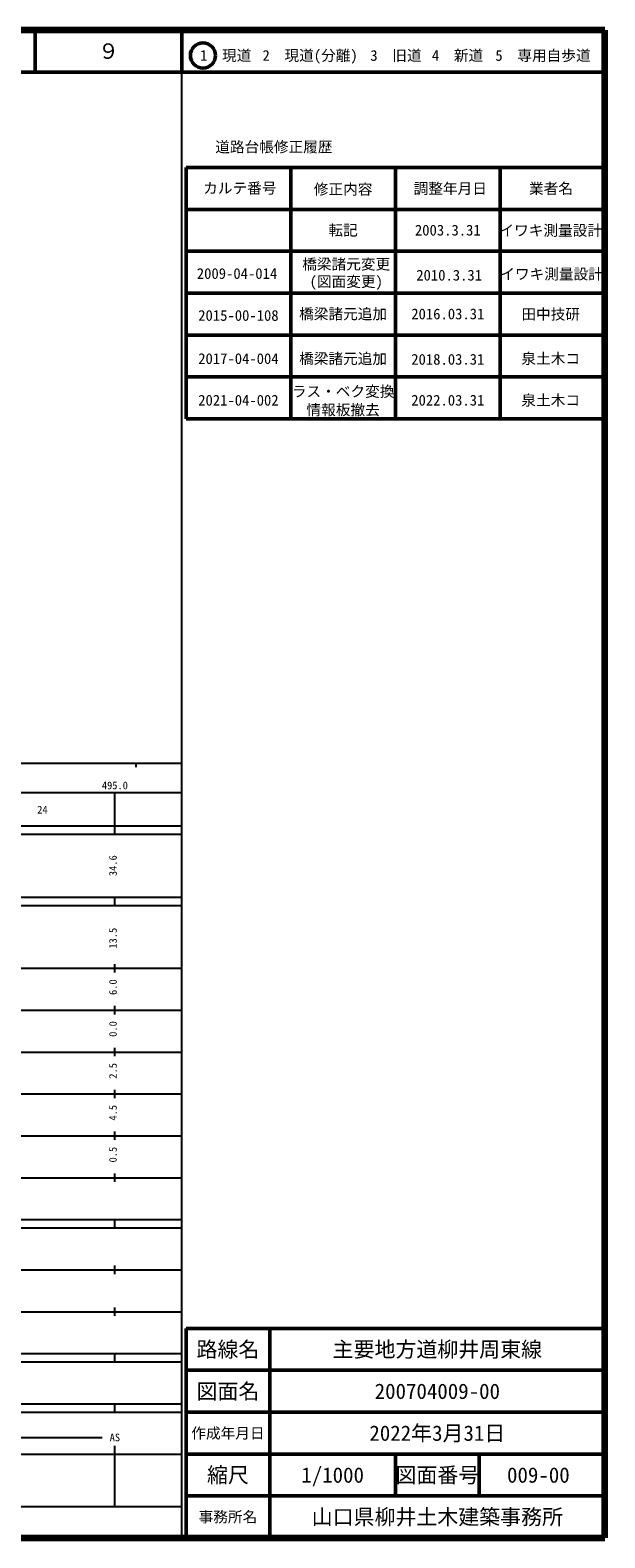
# Model space of a CAD drawing. Units: millimetres on the paper, enlarged 1000 times. Extents: x 40000 to 680000, y 20000 to 380000.
# Drawn here: x 542768 to 680000, y 20000 to 380000 of the extents above; entities that cross this region are included whole.
import ezdxf
from ezdxf.enums import TextEntityAlignment as Align

# ---------------------------------------------------------------- set-up
doc = ezdxf.new("R2010")
doc.units = ezdxf.units.MM
doc.header["$LTSCALE"] = 1000
for name, color, linetype, lineweight in [('M-TTL', 2, 'Continuous', 140), ('M-TTL-BAND', 7, 'Continuous', 25), ('M-TTL-FRAM', 2, 'Continuous', 50), ('M-TTL-LINE', 7, 'Continuous', 50)]:
    doc.layers.add(name, color=color, linetype=linetype, lineweight=lineweight)
doc.layers.add('M-TTL-TXT', color=7, linetype='Continuous')
doc.styles.add('ＭＳ ゴシック', font='')
doc.styles.get('ＭＳ ゴシック').set_extended_font_data('MS Gothic')

msp = doc.modelspace()

# ---------------------------------------------------------------- linework, layer by layer
at = {"layer": 'M-TTL'}
for p, q in [((680000, 380000), (40000, 380000)), ((680000, 20000), (680000, 380000)), ((40000, 20000), (680000, 20000))]:
    msp.add_line(p, q, dxfattribs=at)
at = {"layer": 'M-TTL-BAND'}
for p, q in [((579000, 20000), (579000, 370000)), ((40000, 205000), (579000, 205000)), ((568000, 205000), (568000, 204000)), ((68000, 198000), (579000, 198000)), ((563000, 188000), (563000, 198000)), ((563000, 188000), (563000, 198000)), ((40000, 190000), (579000, 190000)), ((40000, 188000), (579000, 188000)), ((40000, 173000), (579000, 173000)), ((563000, 171000), (563000, 173000)), ((563000, 171000), (563000, 173000)), ((40000, 171000), (579000, 171000)), ((40000, 156000), (579000, 156000)), ((563000, 155000), (563000, 157000)), ((563000, 155000), (563000, 157000)), ((46000, 146000), (579000, 146000)), ((563000, 145000), (563000, 147000)), ((563000, 145000), (563000, 147000)), ((563000, 135000), (563000, 137000)), ((563000, 135000), (563000, 137000)), ((52000, 136000), (579000, 136000)), ((46000, 126000), (579000, 126000)), ((563000, 125000), (563000, 127000)), ((563000, 125000), (563000, 127000)), ((52000, 116000), (579000, 116000)), ((563000, 115000), (563000, 117000)), ((563000, 115000), (563000, 117000)), ((46000, 106000), (579000, 106000)), ((563000, 105000), (563000, 107000)), ((563000, 105000), (563000, 107000)), ((40000, 96000), (579000, 96000)), ((40000, 94000), (579000, 94000)), ((563000, 94000), (563000, 96000)), ((563000, 94000), (563000, 96000)), ((49000, 84000), (579000, 84000)), ((563000, 83000), (563000, 85000)), ((563000, 83000), (563000, 85000)), ((40000, 74000), (579000, 74000)), ((563000, 73000), (563000, 75000)), ((563000, 73000), (563000, 75000)), ((40000, 64000), (579000, 64000)), ((40000, 62000), (579000, 62000)), ((563000, 62000), (563000, 64000)), ((563000, 62000), (563000, 64000)), ((40000, 52000), (579000, 52000)), ((563000, 50000), (563000, 52000)), ((563000, 50000), (563000, 52000)), ((40000, 50000), (579000, 50000)), ((71000, 44000), (560000, 44000)), ((71000, 44000), (560000, 44000)), ((71000, 44000), (560000, 44000)), ((71000, 44000), (560000, 44000)), ((71000, 44000), (560000, 44000)), ((71000, 44000), (560000, 44000)), ((71000, 44000), (560000, 44000)), ((40000, 40000), (579000, 40000)), ((563000, 27500), (563000, 42000)), ((563000, 27500), (563000, 42000)), ((68000, 27500), (579000, 27500))]:
    msp.add_line(p, q, dxfattribs=at)
at = {"layer": 'M-TTL-FRAM'}
for p, q in [((580000, 347197), (580000, 287197)), ((580000, 347197), (680000, 347197)), ((580000, 287197), (680000, 287197)), ((680000, 70000), (580000, 70000)), ((580000, 70000), (580000, 20000))]:
    msp.add_line(p, q, dxfattribs=at)
at = {"layer": 'M-TTL-LINE'}
for p, q in [((543997, 380000), (543997, 370000)), ((579000, 380000), (579000, 370000)), ((40000, 370000), (680000, 370000)), ((605000, 347197), (605000, 287197)), ((630000, 347197), (630000, 287197)), ((655000, 347197), (655000, 287197)), ((580000, 337197), (680000, 337197)), ((580000, 327197), (680000, 327197)), ((580000, 317197), (680000, 317197)), ((580000, 307197), (680000, 307197)), ((580000, 297197), (680000, 297197)), ((600000, 70000), (600000, 20000)), ((680000, 60000), (580000, 60000)), ((680000, 50000), (580000, 50000)), ((680000, 40000), (580000, 40000)), ((630000, 40000), (630000, 30000)), ((650000, 40000), (650000, 30000)), ((680000, 30000), (580000, 30000))]:
    msp.add_line(p, q, dxfattribs=at)
msp.add_circle((584031, 373958), 3000, dxfattribs=at)

# ---------------------------------------------------------------- texts
at = {"layer": 'M-TTL-BAND', "style": 'ＭＳ ゴシック'}
for s, p in [('495.0', (563000, 198195)), ('495.0', (563000, 198195)), ('24', (545700, 192405)), ('AS', (563000, 42500)), ('AS', (563000, 42500)), ('AS', (563000, 42500)), ('AS', (563000, 42500)), ('AS', (563000, 42500)), ('AS', (563000, 42500)), ('AS', (563000, 42500))]:
    msp.add_text(s, height=1833, dxfattribs=at).set_placement(p, align=Align.BOTTOM_CENTER)
for s, p in [('34.6', (564000, 180500)), ('34.6', (564000, 180500)), ('13.5', (564000, 163174)), ('13.5', (564000, 163174)), ('13.5', (564000, 163174)), ('13.5', (564000, 163174)), ('13.5', (564000, 163174)), ('13.5', (564000, 163174)), ('13.5', (564000, 163174)), ('6.0', (564000, 151500)), ('6.0', (564000, 151500)), ('6.0', (564000, 151500)), ('6.0', (564000, 151500)), ('6.0', (564000, 151500)), ('6.0', (564000, 151500)), ('6.0', (564000, 151500)), ('0.0', (564000, 141500)), ('0.0', (564000, 141500)), ('0.0', (564000, 141500)), ('0.0', (564000, 141500)), ('0.0', (564000, 141500)), ('0.0', (564000, 141500)), ('0.0', (564000, 141500)), ('2.5', (564000, 131500)), ('2.5', (564000, 131500)), ('2.5', (564000, 131500)), ('2.5', (564000, 131500)), ('2.5', (564000, 131500)), ('2.5', (564000, 131500)), ('2.5', (564000, 131500)), ('4.5', (564000, 121500)), ('4.5', (564000, 121500)), ('4.5', (564000, 121500)), ('4.5', (564000, 121500)), ('4.5', (564000, 121500)), ('4.5', (564000, 121500)), ('4.5', (564000, 121500)), ('0.5', (564000, 111500)), ('0.5', (564000, 111500)), ('0.5', (564000, 111500)), ('0.5', (564000, 111500)), ('0.5', (564000, 111500)), ('0.5', (564000, 111500)), ('0.5', (564000, 111500))]:
    msp.add_text(s, height=1833, rotation=90, dxfattribs=at).set_placement(p, align=Align.BOTTOM_CENTER)
at = {"layer": 'M-TTL-TXT', "style": 'ＭＳ ゴシック'}
for s, height, p in [('９', 3666, (561497, 375000)), ('1\u3000現道', 2566, (589448, 373958)), ('2\u3000現道(分離)', 2566, (609619, 373958)), ('3\u3000旧道', 2566, (630121, 373958)), ('4\u3000新道', 2566, (644824, 373958)), ('5\u3000専用自歩道', 2566, (665228, 373958)), ('道路台帳修正履歴', 2566, (600968, 352113)), ('カルテ番号', 2566, (592839, 342277)), ('修正内容', 2566, (617509, 342023)), ('調整年月日', 2566, (643089, 342197)), ('業者名', 2566, (667134, 342197)), ('転記', 2566, (617500, 332245)), ('2003.3.31', 2566, (642500, 332245)), ('イワキ測量設計', 2566, (667077, 332189)), ('橋梁諸元変更', 2566, (618250, 324133)), ('2009-04-014', 2566, (592166, 321888)), ('(図面変更)', 2566, (618250, 319963)), ('2010.3.31', 2566, (642820, 321492)), ('イワキ測量設計', 2566, (667280, 321770)), ('橋梁諸元追加', 2566, (617500, 312245)), ('2016.03.31', 2566, (642500, 312245)), ('田中技研', 2566, (667077, 312189)), ('2015-00-108', 2566, (592500, 311883)), ('2017-04-004', 2566, (592500, 301573)), ('橋梁諸元追加', 2566, (617500, 301573)), ('2018.03.31', 2566, (642500, 301404)), ('泉土木コ', 2566, (667077, 301573)), ('ラス・ベク変換', 2566, (617500, 293741)), ('2021-04-002', 2566, (592500, 291640)), ('2022.03.31', 2566, (642500, 291640)), ('泉土木コ', 2566, (667077, 291640)), ('情報板撤去', 2566, (617500, 289347)), ('路線名', 3666, (590000, 65000)), ('路線名', 3666, (590000, 65000)), ('主要地方道柳井周東線', 3666, (640000, 65000)), ('図面名', 3666, (590000, 55000)), ('図面名', 3666, (590000, 55000)), ('200704009-00', 3666, (640000, 55000)), ('2022年3月31日', 3666, (640000, 45000)), ('作成年月日', 2566, (590000, 45000)), ('作成年月日', 2566, (590000, 45000)), ('縮尺', 3666, (590000, 35000)), ('縮尺', 3666, (590000, 35000)), ('1/1000', 3666, (615000, 35000)), ('図面番号', 3666, (640000, 35000)), ('図面番号', 3666, (640000, 35000)), ('009-00', 3666, (664125, 35000)), ('事務所名', 2566, (590000, 25000)), ('事務所名', 2566, (590000, 25000)), ('山口県柳井土木建築事務所', 3666, (640000, 25000))]:
    msp.add_text(s, height=height, dxfattribs=at).set_placement(p, align=Align.MIDDLE_CENTER)

doc.saveas('drawing.dxf')
